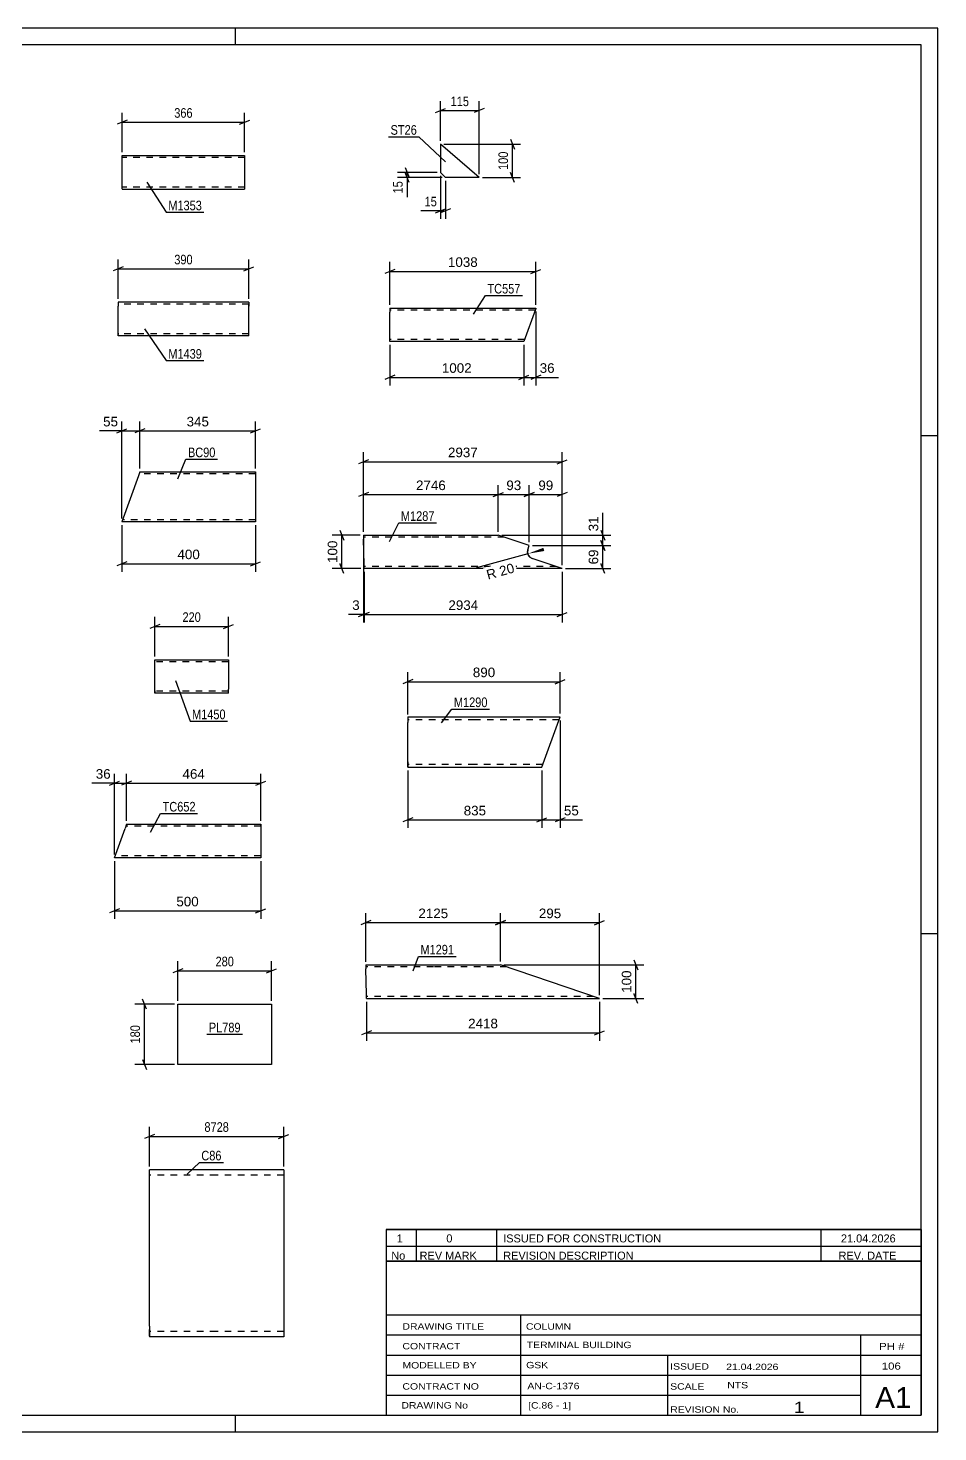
# Model space of a CAD drawing. Header units: millimetres. Extents: x 0 to 594, y 0 to 420.
# Drawn here: x 321.9 to 594, y 0 to 420 of the extents above; entities that cross this region are included whole.
import ezdxf

# ---------------------------------------------------------------- set-up
doc = ezdxf.new("R2010")
doc.units = ezdxf.units.MM
doc.linetypes.add('DXK_LINE_DOT2', pattern=[3.9198, 1.9599, -1.9599])
doc.styles.add('Arial', font='ARIAL.TTF', dxfattribs={"height": 0.2})
doc.styles.add('Arial Narrow', font='ARIALN.TTF', dxfattribs={"height": 0.2})

# ---------------------------------------------------------------- blocks, each defined once
blk = doc.blocks.new('Unknown-284935137-1132')
at = {"color": 5, "linetype": 'Continuous'}
for p, q in [((594, 420), (0, 420)), ((384, 415), (384, 420)), ((594, 0), (594, 420)), ((589, 415), (5, 415)), ((589, 5), (589, 415)), ((594, 298), (589, 298)), ((594, 149), (589, 149)), ((5, 5), (589, 5)), ((384, 0), (384, 5)), ((0, 0), (594, 0))]:
    blk.add_line(p, q, dxfattribs=at)
blk = doc.blocks.new('Part-284935137-10154 - 10153')
at = {"color": 2, "linetype": 'Continuous'}
for p, q in [((359.83, 229.8), (359.83, 231)), ((359.83, 231), (381.85, 231)), ((381.85, 231), (381.85, 230.91)), ((359.83, 221.74), (359.83, 229.8)), ((381.85, 230.91), (381.85, 229.8)), ((381.85, 229.8), (381.85, 222.2)), ((359.83, 221.1), (359.83, 221.74)), ((359.83, 221), (359.83, 221.1)), ((381.85, 221), (359.83, 221)), ((381.85, 221), (381.85, 222.2))]:
    blk.add_line(p, q, dxfattribs=at)
at = {"color": 7, "linetype": 'DXK_LINE_DOT2'}
for p, q in [((381.85, 230.4), (359.83, 230.4)), ((381.85, 230.65), (381.85, 229.8)), ((359.83, 221.74), (359.83, 221.36)), ((359.83, 221.6), (359.83, 221.65)), ((381.85, 221.6), (359.83, 221.6)), ((359.83, 221), (359.83, 221)), ((381.85, 221.65), (381.85, 221.97)), ((381.85, 221.6), (381.85, 221.65)), ((381.85, 221.6), (381.85, 221.65))]:
    blk.add_line(p, q, dxfattribs=at)
blk = doc.blocks.new('Part-284935137-10161 - 10160')
at = {"color": 2, "linetype": 'Continuous'}
for p, q in [((366.73, 109.96), (366.73, 127.96)), ((366.73, 127.96), (394.73, 127.96)), ((394.73, 127.96), (394.73, 109.96)), ((394.73, 109.96), (366.73, 109.96))]:
    blk.add_line(p, q, dxfattribs=at)
blk = doc.blocks.new('Part-284935137-13158 - 13157')
at = {"color": 2, "linetype": 'Continuous'}
for p, q in [((354.96, 286.04), (349.93, 272.24)), ((355.39, 287.24), (354.96, 286.04)), ((355.39, 287.24), (389.93, 287.24)), ((389.93, 287.24), (389.93, 287.15)), ((389.93, 287.15), (389.93, 272.24)), ((389.93, 272.24), (349.93, 272.24))]:
    blk.add_line(p, q, dxfattribs=at)
at = {"color": 7, "linetype": 'DXK_LINE_DOT2'}
for p, q in [((389.93, 286.64), (355.18, 286.64)), ((355.36, 287.15), (355.27, 286.89)), ((355.39, 287.24), (355.36, 287.15)), ((389.93, 286.89), (389.93, 287.24)), ((389.93, 272.84), (350.15, 272.84))]:
    blk.add_line(p, q, dxfattribs=at)
blk = doc.blocks.new('Part-284935137-10178 - 10177')
at = {"color": 2, "linetype": 'Continuous'}
for p, q in [((456.79, 375.31), (445.29, 385.31)), ((445.29, 385.31), (445.29, 376.81)), ((446.79, 375.31), (445.29, 376.81)), ((456.79, 375.31), (446.79, 375.31))]:
    blk.add_line(p, q, dxfattribs=at)
blk = doc.blocks.new('Part-284935137-13213 - 13212')
at = {"color": 2, "linetype": 'Continuous'}
for p, q in [((351.38, 181.78), (350.94, 180.58)), ((351.38, 181.78), (371.38, 181.78)), ((371.48, 181.78), (391.48, 181.78)), ((391.48, 181.78), (391.48, 181.69)), ((391.48, 181.69), (391.48, 171.78)), ((347.74, 171.78), (350.94, 180.58)), ((371.38, 171.78), (347.74, 171.78)), ((391.48, 171.78), (371.48, 171.78))]:
    blk.add_line(p, q, dxfattribs=at)
at = {"color": 7, "linetype": 'DXK_LINE_DOT2'}
for p, q in [((371.38, 181.18), (351.16, 181.18)), ((351.34, 181.69), (351.25, 181.43)), ((351.38, 181.78), (351.34, 181.69)), ((391.48, 181.18), (371.48, 181.18)), ((391.48, 181.43), (391.48, 181.78)), ((371.38, 172.38), (347.96, 172.38)), ((391.48, 172.38), (371.48, 172.38)), ((347.74, 171.78), (347.77, 171.87))]:
    blk.add_line(p, q, dxfattribs=at)
blk = doc.blocks.new('Part-284935137-13276 - 13275')
at = {"color": 2, "linetype": 'Continuous'}
for p, q in [((430.06, 336.2), (430.06, 335)), ((430.06, 336.2), (450.06, 336.2)), ((450.16, 336.2), (473.8, 336.2)), ((473.76, 336.11), (473.67, 335.85)), ((473.8, 336.2), (473.76, 336.11)), ((430.06, 327.4), (430.06, 335)), ((473.67, 335.85), (470.16, 326.2)), ((430.06, 326.29), (430.06, 327.4)), ((430.06, 326.2), (430.06, 326.29)), ((450.06, 326.2), (430.06, 326.2)), ((470.16, 326.2), (450.16, 326.2))]:
    blk.add_line(p, q, dxfattribs=at)
at = {"color": 7, "linetype": 'DXK_LINE_DOT2'}
for p, q in [((430.06, 336.2), (430.06, 336.11)), ((430.06, 336.11), (430.06, 335.85)), ((450.06, 335.6), (430.06, 335.6)), ((473.58, 335.6), (450.16, 335.6)), ((430.06, 326.55), (430.06, 327.4)), ((450.06, 326.8), (430.06, 326.8)), ((470.38, 326.8), (450.16, 326.8))]:
    blk.add_line(p, q, dxfattribs=at)
blk = doc.blocks.new('Part-284935137-13284 - 13283')
at = {"color": 2, "linetype": 'Continuous'}
for p, q in [((422.21, 268.31), (422.24, 267.11)), ((422.21, 268.31), (442.45, 268.31)), ((422.43, 259.51), (422.24, 267.11)), ((442.55, 268.31), (462.55, 268.31)), ((471.81, 265.21), (462.55, 268.31)), ((471.36, 263.88), (471.81, 265.21)), ((471.26, 263.11), (471.36, 263.88)), ((472.62, 261.35), (471.94, 261.73)), ((481.68, 258.31), (472.62, 261.35)), ((422.46, 258.4), (422.43, 259.51)), ((422.46, 258.31), (422.46, 258.4)), ((442.45, 258.31), (422.46, 258.31)), ((481.68, 258.31), (442.55, 258.31))]:
    blk.add_line(p, q, dxfattribs=at)
at = {"color": 7, "linetype": 'DXK_LINE_DOT2'}
for p, q in [((422.21, 268.31), (422.21, 268.22)), ((422.21, 268.22), (422.22, 267.96)), ((442.45, 267.71), (422.22, 267.71)), ((464.34, 267.71), (442.55, 267.71)), ((471.36, 263.88), (471.26, 263.11)), ((471.26, 263.11), (471.36, 263.88)), ((471.36, 263.88), (471.26, 263.11)), ((471.94, 261.73), (472.62, 261.35)), ((472.62, 261.35), (471.94, 261.73)), ((471.94, 261.73), (472.62, 261.35)), ((422.45, 258.66), (422.43, 259.51)), ((442.45, 258.91), (422.45, 258.91)), ((479.89, 258.91), (442.55, 258.91))]:
    blk.add_line(p, q, dxfattribs=at)
at = {"color": 2, "linetype": 'Continuous'}
blk.add_arc((473.26, 263.24), 2, 183.9632, 228.9632, dxfattribs=at)
at = {"color": 7, "linetype": 'DXK_LINE_DOT2'}
blk.add_arc((473.26, 263.24), 2, 183.9632, 228.9632, dxfattribs=at)
blk.add_arc((473.26, 263.24), 2, 183.9632, 228.9632, dxfattribs=at)
blk.add_arc((473.26, 263.24), 2, 183.9632, 228.9632, dxfattribs=at)
blk = doc.blocks.new('Part-284935137-13292 - 13291')
at = {"color": 2, "linetype": 'Continuous'}
for p, q in [((435.48, 213.89), (435.48, 212.29)), ((435.48, 213.89), (455.48, 213.89)), ((435.48, 200.49), (435.48, 212.29)), ((455.58, 213.89), (481.04, 213.89)), ((475.58, 198.89), (481.04, 213.89)), ((435.48, 198.89), (435.48, 200.49)), ((435.48, 198.89), (455.48, 198.89)), ((455.58, 198.89), (475.58, 198.89))]:
    blk.add_line(p, q, dxfattribs=at)
at = {"color": 7, "linetype": 'DXK_LINE_DOT2'}
for p, q in [((435.48, 213.89), (435.48, 213.42)), ((455.48, 213.09), (435.48, 213.09)), ((480.75, 213.09), (455.58, 213.09)), ((435.48, 200.49), (435.48, 199.01)), ((455.48, 199.69), (435.48, 199.69)), ((475.87, 199.69), (455.58, 199.69))]:
    blk.add_line(p, q, dxfattribs=at)
blk = doc.blocks.new('Part-284935137-13300 - 13299')
at = {"color": 2, "linetype": 'Continuous'}
for p, q in [((422.93, 139.71), (422.96, 138.51)), ((422.93, 139.71), (443.14, 139.71)), ((443.24, 139.71), (463.24, 139.71)), ((492.77, 129.71), (463.24, 139.71)), ((423.13, 130.91), (422.96, 138.51)), ((423.15, 129.8), (423.13, 130.91)), ((423.16, 129.71), (423.15, 129.8)), ((423.16, 129.71), (443.14, 129.71)), ((443.24, 129.71), (492.77, 129.71))]:
    blk.add_line(p, q, dxfattribs=at)
at = {"color": 7, "linetype": 'DXK_LINE_DOT2'}
for p, q in [((422.93, 139.71), (422.93, 139.62)), ((422.93, 139.62), (422.94, 139.36)), ((443.14, 139.11), (422.94, 139.11)), ((465.02, 139.11), (443.24, 139.11)), ((423.15, 130.06), (423.13, 130.91)), ((443.14, 130.31), (423.14, 130.31)), ((491, 130.31), (443.24, 130.31))]:
    blk.add_line(p, q, dxfattribs=at)
blk = doc.blocks.new('Part-284935137-10128 - 10127')
at = {"color": 2, "linetype": 'Continuous'}
for p, q in [((350.08, 371.92), (350.08, 381.83)), ((350.08, 381.83), (386.69, 381.83)), ((386.69, 381.83), (386.69, 371.83)), ((350.08, 371.92), (350.08, 371.83)), ((350.08, 371.83), (386.69, 371.83))]:
    blk.add_line(p, q, dxfattribs=at)
at = {"color": 7, "linetype": 'DXK_LINE_DOT2'}
for p, q in [((386.69, 381.23), (350.08, 381.23)), ((386.69, 381.74), (386.69, 381.83)), ((350.08, 372.43), (350.08, 372.48)), ((386.69, 372.43), (350.08, 372.43)), ((386.69, 372.43), (386.69, 372.48))]:
    blk.add_line(p, q, dxfattribs=at)
blk = doc.blocks.new('Part-284935137-10147 - 10146')
at = {"color": 2, "linetype": 'Continuous'}
for p, q in [((348.89, 337.96), (348.89, 336.76)), ((387.9, 337.96), (348.89, 337.96)), ((348.89, 328.7), (348.89, 336.76)), ((387.9, 337.96), (387.9, 337.87)), ((387.9, 337.87), (387.9, 336.76)), ((387.9, 327.96), (387.9, 336.76)), ((348.89, 328.05), (348.89, 328.7)), ((348.89, 327.96), (348.89, 328.05)), ((387.9, 327.96), (348.89, 327.96))]:
    blk.add_line(p, q, dxfattribs=at)
at = {"color": 7, "linetype": 'DXK_LINE_DOT2'}
for p, q in [((387.9, 337.36), (348.89, 337.36)), ((387.9, 336.76), (387.9, 337.61)), ((348.89, 328.7), (348.89, 328.31)), ((348.89, 328.56), (348.89, 328.6)), ((387.9, 328.56), (348.89, 328.56)), ((348.89, 327.96), (348.89, 327.96)), ((387.9, 328.56), (387.9, 328.6))]:
    blk.add_line(p, q, dxfattribs=at)
blk = doc.blocks.new('Part-284935137-10169 - 10168')
at = {"color": 2, "linetype": 'Continuous'}
for p, q in [((378.26, 78.43), (358.26, 78.43)), ((358.26, 31.63), (358.26, 78.43)), ((398.36, 78.43), (378.36, 78.43)), ((398.36, 78.43), (398.36, 28.43)), ((358.26, 31.63), (358.26, 28.43)), ((378.26, 28.43), (358.26, 28.43)), ((398.36, 28.43), (378.36, 28.43))]:
    blk.add_line(p, q, dxfattribs=at)
at = {"color": 7, "linetype": 'DXK_LINE_DOT2'}
for p, q in [((378.26, 76.83), (358.26, 76.83)), ((398.36, 76.83), (378.36, 76.83)), ((358.26, 28.67), (358.26, 31.63)), ((378.26, 30.03), (358.26, 30.03)), ((398.36, 30.03), (378.36, 30.03))]:
    blk.add_line(p, q, dxfattribs=at)
blk = doc.blocks.new('StraightDimension-284935137-10761 - 10153')
at = {"color": 7, "linetype": 'Continuous'}
for p, q in [((359.83, 232), (359.83, 243.85)), ((381.85, 232), (381.85, 243.85)), ((361.33, 241.6), (358.33, 240.4)), ((359.83, 241), (381.85, 241)), ((380.35, 240.4), (383.35, 241.6))]:
    blk.add_line(p, q, dxfattribs=at)
at = {"color": 0}
blk.add_wipeout([(374.18, 241.75), (374.18, 245.95), (367.5, 245.95), (367.5, 241.75)], dxfattribs=at)
at = {"color": 3, "style": 'Arial Narrow'}
blk.add_text('220', height=2.863, dxfattribs=at).set_placement((368.1, 242.35))
blk = doc.blocks.new('StraightDimension-284935137-10765 - 10160')
at = {"color": 7, "linetype": 'Continuous'}
for p, q in [((365.73, 127.96), (353.88, 127.96)), ((357.33, 126.46), (356.13, 129.46)), ((356.73, 109.96), (356.73, 127.96)), ((365.73, 109.96), (353.88, 109.96)), ((356.13, 111.46), (357.33, 108.46))]:
    blk.add_line(p, q, dxfattribs=at)
at = {"color": 0}
blk.add_wipeout([(355.98, 122.3), (351.78, 122.3), (351.78, 115.62), (355.98, 115.62)], dxfattribs=at)
at = {"color": 3, "style": 'Arial Narrow'}
blk.add_text('180', height=2.863, rotation=90.0002, dxfattribs=at).set_placement((355.38, 116.22))
blk = doc.blocks.new('StraightDimension-284935137-10769 - 10160')
at = {"color": 7, "linetype": 'Continuous'}
for p, q in [((366.73, 128.96), (366.73, 140.81)), ((394.73, 128.96), (394.73, 140.81)), ((368.23, 138.56), (365.23, 137.36)), ((366.73, 137.96), (394.73, 137.96)), ((393.23, 137.36), (396.23, 138.56))]:
    blk.add_line(p, q, dxfattribs=at)
at = {"color": 0}
blk.add_wipeout([(384.08, 138.71), (384.08, 142.91), (377.39, 142.91), (377.39, 138.71)], dxfattribs=at)
at = {"color": 3, "style": 'Arial Narrow'}
blk.add_text('280', height=2.863, dxfattribs=at).set_placement((377.99, 139.31))
blk = doc.blocks.new('StraightDimension-284935137-13165 - 13157')
at = {"color": 7, "linetype": 'Continuous'}
for p, q in [((356.89, 300.08), (353.89, 298.88)), ((355.39, 288.24), (355.39, 302.33)), ((355.39, 299.48), (389.93, 299.48)), ((388.43, 298.88), (391.43, 300.08)), ((389.93, 288.24), (389.93, 302.33))]:
    blk.add_line(p, q, dxfattribs=at)
at = {"color": 0}
blk.add_wipeout([(376.6, 300.23), (376.6, 304.43), (368.73, 304.43), (368.73, 300.23)], dxfattribs=at)
at = {"color": 3, "style": 'Arial'}
blk.add_text('345', height=2.865, dxfattribs=at).set_placement((369.33, 300.83))
blk = doc.blocks.new('StraightDimension-284935137-13190 - 13157')
at = {"color": 7, "linetype": 'Continuous'}
for p, q in [((349.93, 271.24), (349.93, 257.35)), ((389.93, 271.24), (389.93, 257.35)), ((351.43, 260.35), (348.43, 259.15)), ((349.93, 259.75), (389.93, 259.75)), ((388.43, 259.15), (391.43, 260.35))]:
    blk.add_line(p, q, dxfattribs=at)
at = {"color": 0}
blk.add_wipeout([(373.87, 260.5), (373.87, 264.7), (366, 264.7), (366, 260.5)], dxfattribs=at)
at = {"color": 3, "style": 'Arial'}
blk.add_text('400', height=2.865, dxfattribs=at).set_placement((366.6, 261.1))
blk = doc.blocks.new('StraightDimension-284935137-13166 - 13157')
at = {"color": 7, "linetype": 'Continuous'}
for p, q in [((348.43, 298.88), (351.43, 300.08)), ((349.93, 273.24), (349.93, 302.33)), ((349.93, 299.48), (355.39, 299.48)), ((356.89, 300.08), (353.89, 298.88)), ((355.39, 288.24), (355.39, 302.33))]:
    blk.add_line(p, q, dxfattribs=at)
at = {"color": 0}
blk.add_wipeout([(349.41, 300.23), (349.41, 304.43), (343.76, 304.43), (343.76, 300.23)], dxfattribs=at)
at = {"color": 7, "linetype": 'Continuous'}
blk.add_line((349.93, 299.48), (343.24, 299.48), dxfattribs=at)
blk.add_line((349.93, 299.48), (343.24, 299.48), dxfattribs=at)
at = {"color": 3, "style": 'Arial'}
blk.add_text('55', height=2.865, dxfattribs=at).set_placement((344.36, 300.83))
blk = doc.blocks.new('StraightDimension-284935137-10789 - 10177')
at = {"color": 7, "linetype": 'Continuous'}
for p, q in [((466.19, 386.81), (467.39, 383.81)), ((446.29, 385.31), (469.19, 385.31)), ((466.79, 375.31), (466.79, 385.31)), ((457.79, 375.31), (469.19, 375.31)), ((467.39, 373.81), (466.19, 376.81))]:
    blk.add_line(p, q, dxfattribs=at)
at = {"color": 0}
blk.add_wipeout([(466.04, 383.66), (461.84, 383.66), (461.84, 376.97), (466.04, 376.97)], dxfattribs=at)
at = {"color": 3, "style": 'Arial Narrow'}
blk.add_text('100', height=2.863, rotation=90.0002, dxfattribs=at).set_placement((465.44, 377.57))
blk = doc.blocks.new('StraightDimension-284935137-10781 - 10177')
at = {"color": 7, "linetype": 'Continuous'}
for p, q in [((443.79, 394.71), (446.79, 395.91)), ((445.29, 386.31), (445.29, 398.16)), ((445.29, 395.31), (456.79, 395.31)), ((458.29, 395.91), (455.29, 394.71)), ((456.79, 376.31), (456.79, 398.16))]:
    blk.add_line(p, q, dxfattribs=at)
at = {"color": 0}
blk.add_wipeout([(454.38, 396.06), (454.38, 400.26), (447.69, 400.26), (447.69, 396.06)], dxfattribs=at)
at = {"color": 3, "style": 'Arial Narrow'}
blk.add_text('115', height=2.863, dxfattribs=at).set_placement((448.29, 396.66))
blk = doc.blocks.new('StraightDimension-284935137-10785 - 10177')
at = {"color": 7, "linetype": 'Continuous'}
for p, q in [((434.69, 378.31), (435.89, 375.31)), ((444.29, 376.81), (432.44, 376.81)), ((445.79, 375.31), (432.44, 375.31)), ((435.89, 373.81), (434.69, 376.81)), ((435.29, 375.31), (435.29, 376.81))]:
    blk.add_line(p, q, dxfattribs=at)
at = {"color": 0}
blk.add_wipeout([(434.54, 374.79), (430.34, 374.79), (430.34, 369.93), (434.54, 369.93)], dxfattribs=at)
at = {"color": 7, "linetype": 'Continuous'}
blk.add_line((435.29, 375.31), (435.29, 369.41), dxfattribs=at)
blk.add_line((435.29, 375.31), (435.29, 369.41), dxfattribs=at)
at = {"color": 3, "style": 'Arial Narrow'}
blk.add_text('15', height=2.863, rotation=90.0002, dxfattribs=at).set_placement((433.94, 370.53))
blk = doc.blocks.new('StraightDimension-284935137-10777 - 10177')
at = {"color": 7, "linetype": 'Continuous'}
for p, q in [((445.29, 375.81), (445.29, 362.91)), ((446.79, 374.31), (446.79, 362.91)), ((443.79, 364.71), (446.79, 365.91)), ((448.29, 365.91), (445.29, 364.71)), ((445.29, 365.31), (446.79, 365.31))]:
    blk.add_line(p, q, dxfattribs=at)
at = {"color": 0}
blk.add_wipeout([(444.76, 366.06), (444.76, 370.26), (439.9, 370.26), (439.9, 366.06)], dxfattribs=at)
at = {"color": 7, "linetype": 'Continuous'}
blk.add_line((445.29, 365.31), (439.38, 365.31), dxfattribs=at)
blk.add_line((445.29, 365.31), (439.38, 365.31), dxfattribs=at)
at = {"color": 3, "style": 'Arial Narrow'}
blk.add_text('15', height=2.863, dxfattribs=at).set_placement((440.5, 366.66))
blk = doc.blocks.new('StraightDimension-284935137-13221 - 13212')
at = {"color": 7, "linetype": 'Continuous'}
for p, q in [((346.24, 193.47), (349.24, 194.67)), ((347.74, 172.78), (347.74, 196.92)), ((347.74, 194.07), (351.38, 194.07)), ((352.88, 194.67), (349.88, 193.47)), ((351.38, 182.78), (351.38, 196.92))]:
    blk.add_line(p, q, dxfattribs=at)
at = {"color": 0}
blk.add_wipeout([(347.21, 194.82), (347.21, 199.02), (341.57, 199.02), (341.57, 194.82)], dxfattribs=at)
at = {"color": 7, "linetype": 'Continuous'}
blk.add_line((347.74, 194.07), (341.04, 194.07), dxfattribs=at)
blk.add_line((347.74, 194.07), (341.04, 194.07), dxfattribs=at)
at = {"color": 3, "style": 'Arial'}
blk.add_text('36', height=2.865, dxfattribs=at).set_placement((342.17, 195.42))
blk = doc.blocks.new('StraightDimension-284935137-13220 - 13212')
at = {"color": 7, "linetype": 'Continuous'}
for p, q in [((352.88, 194.67), (349.88, 193.47)), ((351.38, 182.78), (351.38, 196.92)), ((351.38, 194.07), (391.52, 194.07)), ((390.02, 193.47), (393.02, 194.67)), ((391.52, 182.78), (391.52, 196.92))]:
    blk.add_line(p, q, dxfattribs=at)
at = {"color": 0}
blk.add_wipeout([(375.38, 194.82), (375.38, 199.02), (367.51, 199.02), (367.51, 194.82)], dxfattribs=at)
at = {"color": 3, "style": 'Arial'}
blk.add_text('464', height=2.865, dxfattribs=at).set_placement((368.11, 195.42))
blk = doc.blocks.new('StraightDimension-284935137-13250 - 13212')
at = {"color": 7, "linetype": 'Continuous'}
for p, q in [((347.74, 170.78), (347.74, 153.49)), ((391.48, 170.78), (391.48, 153.49)), ((349.24, 156.49), (346.24, 155.29)), ((347.74, 155.89), (391.48, 155.89)), ((389.98, 155.29), (392.98, 156.49))]:
    blk.add_line(p, q, dxfattribs=at)
at = {"color": 0}
blk.add_wipeout([(373.54, 156.64), (373.54, 160.84), (365.67, 160.84), (365.67, 156.64)], dxfattribs=at)
at = {"color": 3, "style": 'Arial'}
blk.add_text('500', height=2.865, dxfattribs=at).set_placement((366.27, 157.24))
blk = doc.blocks.new('StraightDimension-284935137-13327 - 13275')
at = {"color": 7, "linetype": 'Continuous'}
for p, q in [((430.06, 337.2), (430.06, 350.05)), ((473.8, 337.2), (473.8, 350.05)), ((431.56, 347.8), (428.56, 346.6)), ((430.06, 347.2), (473.8, 347.2)), ((472.3, 346.6), (475.3, 347.8))]:
    blk.add_line(p, q, dxfattribs=at)
at = {"color": 0}
blk.add_wipeout([(456.98, 347.95), (456.98, 352.15), (446.88, 352.15), (446.88, 347.95)], dxfattribs=at)
at = {"color": 3, "style": 'Arial'}
blk.add_text('1038', height=2.865, dxfattribs=at).set_placement((447.48, 348.55))
blk = doc.blocks.new('StraightDimension-284935137-13338 - 13275')
at = {"color": 7, "linetype": 'Continuous'}
for p, q in [((473.8, 335.2), (473.8, 313.11)), ((470.16, 325.2), (470.16, 313.11)), ((468.66, 314.91), (471.66, 316.11)), ((470.16, 315.51), (473.8, 315.51)), ((475.3, 316.11), (472.3, 314.91))]:
    blk.add_line(p, q, dxfattribs=at)
at = {"color": 0}
blk.add_wipeout([(479.97, 316.26), (479.97, 320.46), (474.32, 320.46), (474.32, 316.26)], dxfattribs=at)
at = {"color": 7, "linetype": 'Continuous'}
blk.add_line((473.8, 315.51), (480.5, 315.51), dxfattribs=at)
blk.add_line((473.8, 315.51), (480.5, 315.51), dxfattribs=at)
at = {"color": 3, "style": 'Arial'}
blk.add_text('36', height=2.865, dxfattribs=at).set_placement((474.92, 316.86))
blk = doc.blocks.new('StraightDimension-284935137-13339 - 13275')
at = {"color": 7, "linetype": 'Continuous'}
for p, q in [((430.06, 325.2), (430.06, 313.11)), ((470.16, 325.2), (470.16, 313.11)), ((431.56, 316.11), (428.56, 314.91)), ((430.06, 315.51), (470.16, 315.51)), ((468.66, 314.91), (471.66, 316.11))]:
    blk.add_line(p, q, dxfattribs=at)
at = {"color": 0}
blk.add_wipeout([(455.16, 316.26), (455.16, 320.46), (445.06, 320.46), (445.06, 316.26)], dxfattribs=at)
at = {"color": 3, "style": 'Arial'}
blk.add_text('1002', height=2.865, dxfattribs=at).set_placement((445.66, 316.86))
blk = doc.blocks.new('StraightDimension-284935137-13490 - 13283')
at = {"color": 7, "linetype": 'Continuous'}
for p, q in [((471.81, 266.21), (471.81, 283.27)), ((481.68, 259.31), (481.68, 283.27)), ((470.31, 279.82), (473.31, 281.02)), ((471.81, 280.42), (481.68, 280.42)), ((483.18, 281.02), (480.18, 279.82))]:
    blk.add_line(p, q, dxfattribs=at)
at = {"color": 0}
blk.add_wipeout([(479.56, 281.17), (479.56, 285.37), (473.92, 285.37), (473.92, 281.17)], dxfattribs=at)
at = {"color": 3, "style": 'Arial'}
blk.add_text('99', height=2.865, dxfattribs=at).set_placement((474.52, 281.77))
blk = doc.blocks.new('StraightDimension-284935137-13375 - 13283')
at = {"color": 7, "linetype": 'Continuous'}
for p, q in [((423.71, 290.87), (420.71, 289.67)), ((422.21, 269.31), (422.21, 293.12)), ((422.21, 290.27), (481.68, 290.27)), ((480.18, 289.67), (483.18, 290.87)), ((481.68, 259.31), (481.68, 293.12))]:
    blk.add_line(p, q, dxfattribs=at)
at = {"color": 0}
blk.add_wipeout([(456.99, 291.02), (456.99, 295.22), (446.89, 295.22), (446.89, 291.02)], dxfattribs=at)
at = {"color": 3, "style": 'Arial'}
blk.add_text('2937', height=2.865, dxfattribs=at).set_placement((447.49, 291.62))
blk = doc.blocks.new('StraightDimension-284935137-13413 - 13283')
at = {"color": 7, "linetype": 'Continuous'}
for p, q in [((422.46, 257.31), (422.46, 242.17)), ((481.68, 257.31), (481.68, 242.17)), ((423.96, 245.17), (420.96, 243.97)), ((422.46, 244.57), (481.68, 244.57)), ((480.18, 243.97), (483.18, 245.17))]:
    blk.add_line(p, q, dxfattribs=at)
at = {"color": 0}
blk.add_wipeout([(457.12, 245.32), (457.12, 249.52), (447.02, 249.52), (447.02, 245.32)], dxfattribs=at)
at = {"color": 3, "style": 'Arial'}
blk.add_text('2934', height=2.865, dxfattribs=at).set_placement((447.62, 245.92))
blk = doc.blocks.new('StraightDimension-284935137-13414 - 13283')
at = {"color": 7, "linetype": 'Continuous'}
for p, q in [((422.21, 267.31), (422.21, 242.17)), ((422.46, 257.31), (422.46, 242.17)), ((420.71, 243.97), (423.71, 245.17)), ((423.96, 245.17), (420.96, 243.97)), ((422.21, 244.57), (422.46, 244.57))]:
    blk.add_line(p, q, dxfattribs=at)
at = {"color": 0}
blk.add_wipeout([(421.68, 245.32), (421.68, 249.52), (418.26, 249.52), (418.26, 245.32)], dxfattribs=at)
at = {"color": 7, "linetype": 'Continuous'}
blk.add_line((422.21, 244.57), (417.73, 244.57), dxfattribs=at)
blk.add_line((422.21, 244.57), (417.73, 244.57), dxfattribs=at)
at = {"color": 3, "style": 'Arial'}
blk.add_text('3', height=2.87, dxfattribs=at).set_placement((418.86, 245.92))
blk = doc.blocks.new('StraightDimension-284935137-13491 - 13283')
at = {"color": 7, "linetype": 'Continuous'}
for p, q in [((462.55, 269.31), (462.55, 283.27)), ((471.81, 266.21), (471.81, 283.27)), ((461.05, 279.82), (464.05, 281.02)), ((462.55, 280.42), (471.81, 280.42)), ((473.31, 281.02), (470.31, 279.82))]:
    blk.add_line(p, q, dxfattribs=at)
at = {"color": 0}
blk.add_wipeout([(470, 281.17), (470, 285.37), (464.35, 285.37), (464.35, 281.17)], dxfattribs=at)
at = {"color": 3, "style": 'Arial'}
blk.add_text('93', height=2.865, dxfattribs=at).set_placement((464.95, 281.77))
blk = doc.blocks.new('StraightDimension-284935137-13492 - 13283')
at = {"color": 7, "linetype": 'Continuous'}
for p, q in [((422.21, 269.31), (422.21, 283.27)), ((462.55, 269.31), (462.55, 283.27)), ((423.71, 281.02), (420.71, 279.82)), ((422.21, 280.42), (462.55, 280.42)), ((461.05, 279.82), (464.05, 281.02))]:
    blk.add_line(p, q, dxfattribs=at)
at = {"color": 0}
blk.add_wipeout([(447.42, 281.17), (447.42, 285.37), (437.33, 285.37), (437.33, 281.17)], dxfattribs=at)
at = {"color": 3, "style": 'Arial'}
blk.add_text('2746', height=2.865, dxfattribs=at).set_placement((437.93, 281.77))
blk = doc.blocks.new('StraightDimension-284935137-13536 - 13283')
at = {"color": 7, "linetype": 'Continuous'}
for p, q in [((493.17, 269.81), (494.37, 266.81)), ((463.55, 268.31), (496.17, 268.31)), ((472.81, 265.21), (496.17, 265.21)), ((494.37, 263.71), (493.17, 266.71)), ((493.77, 265.21), (493.77, 268.31))]:
    blk.add_line(p, q, dxfattribs=at)
at = {"color": 0}
blk.add_wipeout([(493.02, 274.48), (488.82, 274.48), (488.82, 268.84), (493.02, 268.84)], dxfattribs=at)
at = {"color": 7, "linetype": 'Continuous'}
blk.add_line((493.77, 268.31), (493.77, 275.01), dxfattribs=at)
blk.add_line((493.77, 268.31), (493.77, 275.01), dxfattribs=at)
at = {"color": 3, "style": 'Arial'}
blk.add_text('31', height=2.865, rotation=90.0002, dxfattribs=at).set_placement((492.42, 269.44))
blk = doc.blocks.new('StraightDimension-284935137-13537 - 13283')
at = {"color": 7, "linetype": 'Continuous'}
for p, q in [((472.81, 265.21), (496.17, 265.21)), ((493.17, 266.71), (494.37, 263.71)), ((493.77, 258.31), (493.77, 265.21)), ((482.68, 258.31), (496.17, 258.31)), ((494.37, 256.81), (493.17, 259.81))]:
    blk.add_line(p, q, dxfattribs=at)
at = {"color": 0}
blk.add_wipeout([(493.02, 264.58), (488.82, 264.58), (488.82, 258.94), (493.02, 258.94)], dxfattribs=at)
at = {"color": 3, "style": 'Arial'}
blk.add_text('69', height=2.865, rotation=90.0002, dxfattribs=at).set_placement((492.42, 259.54))
blk = doc.blocks.new('StraightDimension-284935137-13578 - 13283')
at = {"color": 7, "linetype": 'Continuous'}
for p, q in [((415.14, 269.81), (416.34, 266.81)), ((421.21, 268.31), (412.89, 268.31)), ((415.74, 258.31), (415.74, 268.31)), ((421.46, 258.31), (412.89, 258.31)), ((416.34, 256.81), (415.14, 259.81))]:
    blk.add_line(p, q, dxfattribs=at)
at = {"color": 0}
blk.add_wipeout([(414.99, 267.25), (410.79, 267.25), (410.79, 259.38), (414.99, 259.38)], dxfattribs=at)
at = {"color": 3, "style": 'Arial'}
blk.add_text('100', height=2.865, rotation=90.0002, dxfattribs=at).set_placement((414.39, 259.98))
blk = doc.blocks.new('RadiusDimension-284935137-13596 - 13283')
at = {"linetype": 'Continuous'}
blk.add_hatch(color=7, dxfattribs=at).paths.add_polyline_path([(476.28, 263.55), (471.33, 262.72), (476.02, 264.51)])
at = {"color": 7, "linetype": 'Continuous'}
blk.add_line((471.33, 262.72), (455.98, 258.55), dxfattribs=at)
blk.add_arc((473.26, 263.24), 2, 161.4632, 228.9632, dxfattribs=at)
at = {"color": 0}
blk.add_wipeout([(468.34, 256.78), (467.24, 260.83), (457.93, 258.3), (459.03, 254.24)], dxfattribs=at)
at = {"color": 3, "style": 'Arial'}
blk.add_text('R 20', height=2.865, rotation=15.212, dxfattribs=at).set_placement((459.45, 254.98))
blk = doc.blocks.new('StraightDimension-284935137-13611 - 13291')
at = {"color": 7, "linetype": 'Continuous'}
for p, q in [((435.48, 197.89), (435.48, 180.7)), ((475.58, 197.89), (475.58, 180.7)), ((436.98, 183.7), (433.98, 182.5)), ((435.48, 183.1), (475.58, 183.1)), ((474.08, 182.5), (477.08, 183.7))]:
    blk.add_line(p, q, dxfattribs=at)
at = {"color": 0}
blk.add_wipeout([(459.47, 183.85), (459.47, 188.05), (451.6, 188.05), (451.6, 183.85)], dxfattribs=at)
at = {"color": 3, "style": 'Arial'}
blk.add_text('835', height=2.865, dxfattribs=at).set_placement((452.2, 184.45))
blk = doc.blocks.new('StraightDimension-284935137-13610 - 13291')
at = {"color": 7, "linetype": 'Continuous'}
for p, q in [((481.04, 212.89), (481.04, 180.7)), ((475.58, 197.89), (475.58, 180.7)), ((474.08, 182.5), (477.08, 183.7)), ((475.58, 183.1), (481.04, 183.1)), ((482.54, 183.7), (479.54, 182.5))]:
    blk.add_line(p, q, dxfattribs=at)
at = {"color": 0}
blk.add_wipeout([(487.21, 183.85), (487.21, 188.05), (481.57, 188.05), (481.57, 183.85)], dxfattribs=at)
at = {"color": 7, "linetype": 'Continuous'}
blk.add_line((481.04, 183.1), (487.74, 183.1), dxfattribs=at)
blk.add_line((481.04, 183.1), (487.74, 183.1), dxfattribs=at)
at = {"color": 3, "style": 'Arial'}
blk.add_text('55', height=2.865, dxfattribs=at).set_placement((482.17, 184.45))
blk = doc.blocks.new('StraightDimension-284935137-13599 - 13291')
at = {"color": 7, "linetype": 'Continuous'}
for p, q in [((435.48, 214.66), (435.48, 227.31)), ((481.04, 214.89), (481.04, 227.31)), ((436.98, 225.06), (433.98, 223.86)), ((435.48, 224.46), (481.04, 224.46)), ((479.54, 223.86), (482.54, 225.06))]:
    blk.add_line(p, q, dxfattribs=at)
at = {"color": 0}
blk.add_wipeout([(462.2, 225.21), (462.2, 229.41), (454.33, 229.41), (454.33, 225.21)], dxfattribs=at)
at = {"color": 3, "style": 'Arial'}
blk.add_text('890', height=2.865, dxfattribs=at).set_placement((454.93, 225.81))
blk = doc.blocks.new('StraightDimension-284935137-13679 - 13299')
at = {"color": 7, "linetype": 'Continuous'}
for p, q in [((464.24, 139.71), (506.07, 139.71)), ((503.07, 141.21), (504.27, 138.21)), ((503.67, 129.71), (503.67, 139.71)), ((504.27, 128.21), (503.07, 131.21)), ((493.77, 129.71), (506.07, 129.71))]:
    blk.add_line(p, q, dxfattribs=at)
at = {"color": 0}
blk.add_wipeout([(502.92, 138.64), (498.72, 138.64), (498.72, 130.77), (502.92, 130.77)], dxfattribs=at)
at = {"color": 3, "style": 'Arial'}
blk.add_text('100', height=2.865, rotation=90.0002, dxfattribs=at).set_placement((502.32, 131.37))
blk = doc.blocks.new('StraightDimension-284935137-13663 - 13299')
at = {"color": 7, "linetype": 'Continuous'}
for p, q in [((423.16, 128.71), (423.16, 117.01)), ((492.77, 128.71), (492.77, 117.01)), ((424.66, 120.01), (421.66, 118.81)), ((423.16, 119.41), (492.77, 119.41)), ((491.27, 118.81), (494.27, 120.01))]:
    blk.add_line(p, q, dxfattribs=at)
at = {"color": 0}
blk.add_wipeout([(463.01, 120.16), (463.01, 124.36), (452.92, 124.36), (452.92, 120.16)], dxfattribs=at)
at = {"color": 3, "style": 'Arial'}
blk.add_text('2418', height=2.865, dxfattribs=at).set_placement((453.52, 120.76))
blk = doc.blocks.new('StraightDimension-284935137-13639 - 13299')
at = {"color": 7, "linetype": 'Continuous'}
for p, q in [((424.43, 152.96), (421.43, 151.76)), ((422.93, 140.62), (422.93, 155.21)), ((422.93, 152.36), (463.24, 152.36)), ((461.74, 151.76), (464.74, 152.96)), ((463.24, 140.71), (463.24, 155.21))]:
    blk.add_line(p, q, dxfattribs=at)
at = {"color": 0}
blk.add_wipeout([(448.13, 153.11), (448.13, 157.31), (438.04, 157.31), (438.04, 153.11)], dxfattribs=at)
at = {"color": 3, "style": 'Arial'}
blk.add_text('2125', height=2.865, dxfattribs=at).set_placement((438.64, 153.71))
blk = doc.blocks.new('StraightDimension-284935137-13638 - 13299')
at = {"color": 7, "linetype": 'Continuous'}
for p, q in [((464.74, 152.96), (461.74, 151.76)), ((463.24, 140.71), (463.24, 155.21)), ((463.24, 152.36), (492.77, 152.36)), ((491.27, 151.76), (494.27, 152.96)), ((492.77, 130.71), (492.77, 155.21))]:
    blk.add_line(p, q, dxfattribs=at)
at = {"color": 0}
blk.add_wipeout([(481.94, 153.11), (481.94, 157.31), (474.07, 157.31), (474.07, 153.11)], dxfattribs=at)
at = {"color": 3, "style": 'Arial'}
blk.add_text('295', height=2.865, dxfattribs=at).set_placement((474.67, 153.71))
blk = doc.blocks.new('StraightDimension-284935137-10721 - 10127')
at = {"color": 7, "linetype": 'Continuous'}
for p, q in [((351.58, 392.43), (348.58, 391.23)), ((350.08, 382.83), (350.08, 394.68)), ((350.08, 391.83), (386.69, 391.83)), ((385.19, 391.23), (388.19, 392.43)), ((386.69, 382.83), (386.69, 394.68))]:
    blk.add_line(p, q, dxfattribs=at)
at = {"color": 0}
blk.add_wipeout([(371.72, 392.58), (371.72, 396.78), (365.04, 396.78), (365.04, 392.58)], dxfattribs=at)
at = {"color": 3, "style": 'Arial Narrow'}
blk.add_text('366', height=2.863, dxfattribs=at).set_placement((365.64, 393.18))
blk = doc.blocks.new('StraightDimension-284935137-10757 - 10146')
at = {"color": 7, "linetype": 'Continuous'}
for p, q in [((348.89, 338.96), (348.89, 350.81)), ((387.9, 338.96), (387.9, 350.81)), ((350.39, 348.56), (347.39, 347.36)), ((348.89, 347.96), (387.9, 347.96)), ((386.4, 347.36), (389.4, 348.56))]:
    blk.add_line(p, q, dxfattribs=at)
at = {"color": 0}
blk.add_wipeout([(371.74, 348.71), (371.74, 352.91), (365.05, 352.91), (365.05, 348.71)], dxfattribs=at)
at = {"color": 3, "style": 'Arial Narrow'}
blk.add_text('390', height=2.863, dxfattribs=at).set_placement((365.65, 349.31))
blk = doc.blocks.new('StraightDimension-284935137-10773 - 10168')
at = {"color": 7, "linetype": 'Continuous'}
for p, q in [((359.76, 89.03), (356.76, 87.83)), ((358.26, 79.43), (358.26, 91.28)), ((358.26, 88.43), (398.36, 88.43)), ((396.86, 87.83), (399.86, 89.03)), ((398.36, 79.43), (398.36, 91.28))]:
    blk.add_line(p, q, dxfattribs=at)
at = {"color": 0}
blk.add_wipeout([(382.57, 89.18), (382.57, 93.38), (374.06, 93.38), (374.06, 89.18)], dxfattribs=at)
at = {"color": 3, "style": 'Arial Narrow'}
blk.add_text('8728', height=2.863, dxfattribs=at).set_placement((374.66, 89.78))
blk = doc.blocks.new('Mark-284935137-10876 - 10153')
at = {"color": 0}
blk.add_wipeout([(381, 213.24), (381, 216.24), (370.95, 216.24), (370.95, 213.24)], dxfattribs=at)
blk.add_wipeout([(381, 213.24), (381, 216.24), (370.95, 216.24), (370.95, 213.24)], dxfattribs=at)
at = {"color": 30, "linetype": 'Continuous'}
for p, q in [((365.98, 224.83), (370.35, 212.64)), ((370.35, 212.64), (381.6, 212.64))]:
    blk.add_line(p, q, dxfattribs=at)
at = {"color": 3, "style": 'Arial Narrow'}
blk.add_text('M1450', height=2.863, dxfattribs=at).set_placement((370.95, 213.24))
blk = doc.blocks.new('Unknown-284935137-17510')
at = {"color": 7, "linetype": 'Continuous'}
for p, q in [((429, 51.05), (429, 5)), ((429, 51.05), (589, 51.05)), ((589, 51), (589, 5)), ((429, 35), (589, 35)), ((469.14, 35), (469.14, 5)), ((429, 29), (589, 29)), ((571, 5.05), (571, 29.05)), ((429, 23), (589, 23)), ((513.14, 23), (513.14, 5)), ((429, 17), (589, 17)), ((429, 11), (571, 11)), ((429, 5), (589, 5))]:
    blk.add_line(p, q, dxfattribs=at)
at = {"color": 7, "style": 'Arial Narrow'}
for s, height, width, p in [('DRAWING TITLE', 1.9089, 1.425378, (433.88, 30.61)), ('COLUMN', 1.909, 1.425378, (470.81, 30.59)), ('CONTRACT', 1.909, 1.425378, (433.88, 24.71)), ('TERMINAL BUILDING', 1.9089, 1.425378, (471.06, 25.07)), ('MODELLED BY', 1.9089, 1.425378, (433.88, 18.98)), ('GSK', 1.909, 1.425378, (470.88, 19.04)), ('ISSUED', 1.909, 1.425378, (513.94, 18.64)), ('21.04.2026', 1.909, 1.425378, (530.69, 18.52)), ('CONTRACT NO', 1.9089, 1.425378, (433.88, 12.66)), ('AN-C-1376', 1.909, 1.425378, (471.23, 12.78)), ('SCALE', 1.909, 1.425378, (513.94, 12.65)), ('A1', 6.204, 1.25, (575.24, 7.2)), ('DRAWING No', 1.909, 1.425378, (433.56, 7)), ('[C.86 - 1]', 1.909, 1.425378, (471.46, 6.99)), ('1', 3.34, 1.5, (550.91, 5.68)), ('REVISION No.', 1.9089, 1.425378, (513.94, 5.77))]:
    blk.add_text(s, height=height, dxfattribs=dict(at, width=width)).set_placement(p)
at = {"color": 7, "linetype": 'Continuous', "style": 'Arial Narrow'}
for s, height, width, p in [('PH #', 2.1, 1.42538, (576.4, 24.55)), ('106', 2.1, 1.42538, (577.19, 18.65)), ('NTS', 1.909, 1.425378, (531, 13.05))]:
    blk.add_text(s, height=height, dxfattribs=dict(at, width=width)).set_placement(p)
blk = doc.blocks.new('Unknown-284935137-17511')
at = {"color": 7, "linetype": 'Continuous'}
for p, q in [((429, 60.55), (589, 60.55)), ((589, 60.55), (429, 60.55)), ((429, 60.55), (429, 55.55)), ((438, 60.55), (438, 55.55)), ((462, 60.55), (462, 55.55)), ((559, 60.55), (559, 55.55)), ((589, 60.55), (589, 55.55)), ((429, 55.55), (589, 55.55)), ((429, 55.55), (429, 51.05)), ((429, 55.55), (589, 55.55)), ((438, 55.55), (438, 51.05)), ((462, 55.55), (462, 51.05)), ((559, 55.55), (559, 51.05)), ((589, 55.55), (589, 51.05)), ((589, 51.05), (429, 51.05))]:
    blk.add_line(p, q, dxfattribs=at)
at = {"color": 7, "linetype": 'Continuous', "style": 'Arial Narrow'}
for s, height, width, p in [('1', 2.39, 1.196471, (432.16, 56.7)), ('0', 2.39, 1.196471, (447, 56.7)), ('ISSUED FOR CONSTRUCTION', 2.3861, 1.196471, (464, 56.7)), ('21.04.2026', 2.386, 1.196471, (565, 56.7)), ('No', 2.386, 1.2, (430.54, 51.55)), ('REV MARK', 2.386, 1.2, (439, 51.55)), ('REVISION DESCRIPTION', 2.3861, 1.2, (464, 51.55)), ('REV. DATE', 2.386, 1.2, (564.28, 51.55))]:
    blk.add_text(s, height=height, dxfattribs=dict(at, width=width)).set_placement(p)
blk = doc.blocks.new('Mark-284935137-10879 - 10160')
at = {"color": 0}
blk.add_wipeout([(385.49, 119.56), (385.49, 122.56), (375.98, 122.56), (375.98, 119.56)], dxfattribs=at)
blk.add_wipeout([(385.49, 119.56), (385.49, 122.56), (375.98, 122.56), (375.98, 119.56)], dxfattribs=at)
at = {"color": 30, "linetype": 'Continuous'}
blk.add_line((375.38, 118.96), (386.09, 118.96), dxfattribs=at)
at = {"color": 3, "style": 'Arial Narrow'}
blk.add_text('PL789', height=2.863, dxfattribs=at).set_placement((375.98, 119.56))
blk = doc.blocks.new('Mark-284935137-13201 - 13157')
at = {"color": 0}
blk.add_wipeout([(377.95, 291.62), (377.95, 294.62), (369.73, 294.62), (369.73, 291.62)], dxfattribs=at)
blk.add_wipeout([(377.95, 291.62), (377.95, 294.62), (369.73, 294.62), (369.73, 291.62)], dxfattribs=at)
at = {"color": 30, "linetype": 'Continuous'}
for p, q in [((366.69, 285.16), (369.13, 291.02)), ((369.13, 291.02), (378.55, 291.02))]:
    blk.add_line(p, q, dxfattribs=at)
at = {"color": 3, "style": 'Arial Narrow'}
blk.add_text('BC90', height=2.863, dxfattribs=at).set_placement((369.73, 291.62))
blk = doc.blocks.new('Mark-284935137-10885 - 10177')
at = {"color": 0}
blk.add_wipeout([(438.19, 388.09), (438.19, 391.09), (430.33, 391.09), (430.33, 388.09)], dxfattribs=at)
blk.add_wipeout([(438.19, 388.09), (438.19, 391.09), (430.33, 391.09), (430.33, 388.09)], dxfattribs=at)
at = {"color": 30, "linetype": 'Continuous'}
for p in [(429.73, 387.49), (446.74, 379.95)]:
    blk.add_line(p, (438.79, 387.49), dxfattribs=at)
at = {"color": 3, "style": 'Arial Narrow'}
blk.add_text('ST26', height=2.863, dxfattribs=at).set_placement((430.33, 388.09))
blk = doc.blocks.new('Mark-284935137-13260 - 13212')
at = {"color": 0}
blk.add_wipeout([(372.03, 185.62), (372.03, 188.62), (362.16, 188.62), (362.16, 185.62)], dxfattribs=at)
blk.add_wipeout([(372.03, 185.62), (372.03, 188.62), (362.16, 188.62), (362.16, 185.62)], dxfattribs=at)
at = {"color": 30, "linetype": 'Continuous'}
for p, q in [((358.53, 179.41), (361.56, 185.02)), ((361.56, 185.02), (372.63, 185.02))]:
    blk.add_line(p, q, dxfattribs=at)
at = {"color": 3, "style": 'Arial Narrow'}
blk.add_text('TC652', height=2.863, dxfattribs=at).set_placement((362.16, 185.62))
blk = doc.blocks.new('Mark-284935137-13318 - 13275')
at = {"color": 0}
blk.add_wipeout([(469.16, 340.6), (469.16, 343.6), (459.3, 343.6), (459.3, 340.6)], dxfattribs=at)
blk.add_wipeout([(469.16, 340.6), (469.16, 343.6), (459.3, 343.6), (459.3, 340.6)], dxfattribs=at)
at = {"color": 30, "linetype": 'Continuous'}
for p, q in [((455.14, 334.38), (458.7, 340)), ((458.7, 340), (469.76, 340))]:
    blk.add_line(p, q, dxfattribs=at)
at = {"color": 3, "style": 'Arial Narrow'}
blk.add_text('TC557', height=2.863, dxfattribs=at).set_placement((459.3, 340.6))
blk = doc.blocks.new('Mark-284935137-13312 - 13283')
at = {"color": 0}
blk.add_wipeout([(443.46, 272.57), (443.46, 275.57), (433.41, 275.57), (433.41, 272.57)], dxfattribs=at)
blk.add_wipeout([(443.46, 272.57), (443.46, 275.57), (433.41, 275.57), (433.41, 272.57)], dxfattribs=at)
at = {"color": 30, "linetype": 'Continuous'}
for p, q in [((430.04, 266.35), (432.81, 271.97)), ((432.81, 271.97), (444.06, 271.97))]:
    blk.add_line(p, q, dxfattribs=at)
at = {"color": 3, "style": 'Arial Narrow'}
blk.add_text('M1287', height=2.863, dxfattribs=at).set_placement((433.41, 272.57))
blk = doc.blocks.new('Mark-284935137-13309 - 13291')
at = {"color": 0}
blk.add_wipeout([(459.32, 216.86), (459.32, 219.86), (449.27, 219.86), (449.27, 216.86)], dxfattribs=at)
blk.add_wipeout([(459.32, 216.86), (459.32, 219.86), (449.27, 219.86), (449.27, 216.86)], dxfattribs=at)
at = {"color": 30, "linetype": 'Continuous'}
for p, q in [((445.51, 212.17), (448.67, 216.26)), ((448.67, 216.26), (459.92, 216.26))]:
    blk.add_line(p, q, dxfattribs=at)
at = {"color": 3, "style": 'Arial Narrow'}
blk.add_text('M1290', height=2.863, dxfattribs=at).set_placement((449.27, 216.86))
blk = doc.blocks.new('Mark-284935137-13306 - 13299')
at = {"color": 0}
blk.add_wipeout([(449.31, 142.86), (449.31, 145.86), (439.26, 145.86), (439.26, 142.86)], dxfattribs=at)
blk.add_wipeout([(449.31, 142.86), (449.31, 145.86), (439.26, 145.86), (439.26, 142.86)], dxfattribs=at)
at = {"color": 30, "linetype": 'Continuous'}
for p, q in [((437.07, 137.9), (438.66, 142.26)), ((438.66, 142.26), (449.91, 142.26))]:
    blk.add_line(p, q, dxfattribs=at)
at = {"color": 3, "style": 'Arial Narrow'}
blk.add_text('M1291', height=2.863, dxfattribs=at).set_placement((439.26, 142.86))
blk = doc.blocks.new('Mark-284935137-10866 - 10127')
at = {"color": 0}
blk.add_wipeout([(373.91, 365.49), (373.91, 368.49), (363.86, 368.49), (363.86, 365.49)], dxfattribs=at)
blk.add_wipeout([(373.91, 365.49), (373.91, 368.49), (363.86, 368.49), (363.86, 365.49)], dxfattribs=at)
at = {"color": 30, "linetype": 'Continuous'}
for p, q in [((357.43, 373.86), (363.26, 364.89)), ((363.26, 364.89), (374.51, 364.89))]:
    blk.add_line(p, q, dxfattribs=at)
at = {"color": 3, "style": 'Arial Narrow'}
blk.add_text('M1353', height=2.863, dxfattribs=at).set_placement((363.86, 365.49))
blk = doc.blocks.new('Mark-284935137-10873 - 10146')
at = {"color": 0}
blk.add_wipeout([(373.91, 321.11), (373.91, 324.11), (363.86, 324.11), (363.86, 321.11)], dxfattribs=at)
blk.add_wipeout([(373.91, 321.11), (373.91, 324.11), (363.86, 324.11), (363.86, 321.11)], dxfattribs=at)
at = {"color": 30, "linetype": 'Continuous'}
for p, q in [((356.72, 329.99), (363.26, 320.51)), ((363.26, 320.51), (374.51, 320.51))]:
    blk.add_line(p, q, dxfattribs=at)
at = {"color": 3, "style": 'Arial Narrow'}
blk.add_text('M1439', height=2.863, dxfattribs=at).set_placement((363.86, 321.11))
blk = doc.blocks.new('Mark-284935137-10882 - 10168')
at = {"color": 0}
blk.add_wipeout([(379.77, 81.24), (379.77, 84.24), (373.74, 84.24), (373.74, 81.24)], dxfattribs=at)
blk.add_wipeout([(379.77, 81.24), (379.77, 84.24), (373.74, 84.24), (373.74, 81.24)], dxfattribs=at)
at = {"color": 30, "linetype": 'Continuous'}
for p, q in [((369.45, 77.15), (373.14, 80.64)), ((373.14, 80.64), (380.37, 80.64))]:
    blk.add_line(p, q, dxfattribs=at)
at = {"color": 3, "style": 'Arial Narrow'}
blk.add_text('C86', height=2.863, dxfattribs=at).set_placement((373.74, 81.24))

msp = doc.modelspace()

# ---------------------------------------------------------------- block references
for name in ['Unknown-284935137-1132', 'Part-284935137-10178 - 10177', 'Part-284935137-10128 - 10127', 'Part-284935137-10147 - 10146', 'Part-284935137-13276 - 13275', 'Part-284935137-13158 - 13157', 'Part-284935137-13284 - 13283', 'Part-284935137-10154 - 10153', 'Part-284935137-13292 - 13291', 'Part-284935137-13213 - 13212', 'Part-284935137-13300 - 13299', 'Part-284935137-10161 - 10160', 'Part-284935137-10169 - 10168', 'Unknown-284935137-17511', 'Unknown-284935137-17510']:
    msp.add_blockref(name, (0, 0))

# ---------------------------------------------------------------- next in the draw order: block references
for name in ['StraightDimension-284935137-10721 - 10127', 'StraightDimension-284935137-10789 - 10177', 'Mark-284935137-10866 - 10127', 'StraightDimension-284935137-10757 - 10146', 'StraightDimension-284935137-13327 - 13275', 'Mark-284935137-10873 - 10146', 'StraightDimension-284935137-13165 - 13157', 'StraightDimension-284935137-13490 - 13283', 'StraightDimension-284935137-13190 - 13157', 'StraightDimension-284935137-10761 - 10153', 'Mark-284935137-10876 - 10153', 'StraightDimension-284935137-13221 - 13212', 'StraightDimension-284935137-13611 - 13291', 'StraightDimension-284935137-13679 - 13299', 'StraightDimension-284935137-10765 - 10160', 'Mark-284935137-10879 - 10160', 'StraightDimension-284935137-10773 - 10168']:
    msp.add_blockref(name, (0, 0))

# ---------------------------------------------------------------- next in the draw order: block references
for name in ['StraightDimension-284935137-10781 - 10177', 'StraightDimension-284935137-13338 - 13275', 'StraightDimension-284935137-13166 - 13157', 'Mark-284935137-13201 - 13157', 'StraightDimension-284935137-13375 - 13283', 'StraightDimension-284935137-13610 - 13291', 'StraightDimension-284935137-13220 - 13212', 'StraightDimension-284935137-13250 - 13212', 'StraightDimension-284935137-13639 - 13299', 'StraightDimension-284935137-10769 - 10160', 'StraightDimension-284935137-13663 - 13299', 'Mark-284935137-10882 - 10168']:
    msp.add_blockref(name, (0, 0))

# ---------------------------------------------------------------- next in the draw order: block references
for name in ['StraightDimension-284935137-10785 - 10177', 'Mark-284935137-13318 - 13275', 'StraightDimension-284935137-13339 - 13275', 'StraightDimension-284935137-13491 - 13283', 'StraightDimension-284935137-13413 - 13283', 'StraightDimension-284935137-13599 - 13291', 'Mark-284935137-13260 - 13212', 'StraightDimension-284935137-13638 - 13299', 'Mark-284935137-13306 - 13299']:
    msp.add_blockref(name, (0, 0))

# ---------------------------------------------------------------- next in the draw order: block references
for name in ['Mark-284935137-10885 - 10177', 'StraightDimension-284935137-10777 - 10177', 'StraightDimension-284935137-13414 - 13283', 'Mark-284935137-13309 - 13291']:
    msp.add_blockref(name, (0, 0))

# ---------------------------------------------------------------- next in the draw order: block references
msp.add_blockref('StraightDimension-284935137-13492 - 13283', (0, 0))

# ---------------------------------------------------------------- next in the draw order: block references
for name in ['Mark-284935137-13312 - 13283', 'StraightDimension-284935137-13536 - 13283', 'StraightDimension-284935137-13578 - 13283']:
    msp.add_blockref(name, (0, 0))

# ---------------------------------------------------------------- next in the draw order: block references
msp.add_blockref('StraightDimension-284935137-13537 - 13283', (0, 0))

# ---------------------------------------------------------------- next in the draw order: block references
msp.add_blockref('RadiusDimension-284935137-13596 - 13283', (0, 0))

doc.saveas('drawing.dxf')
